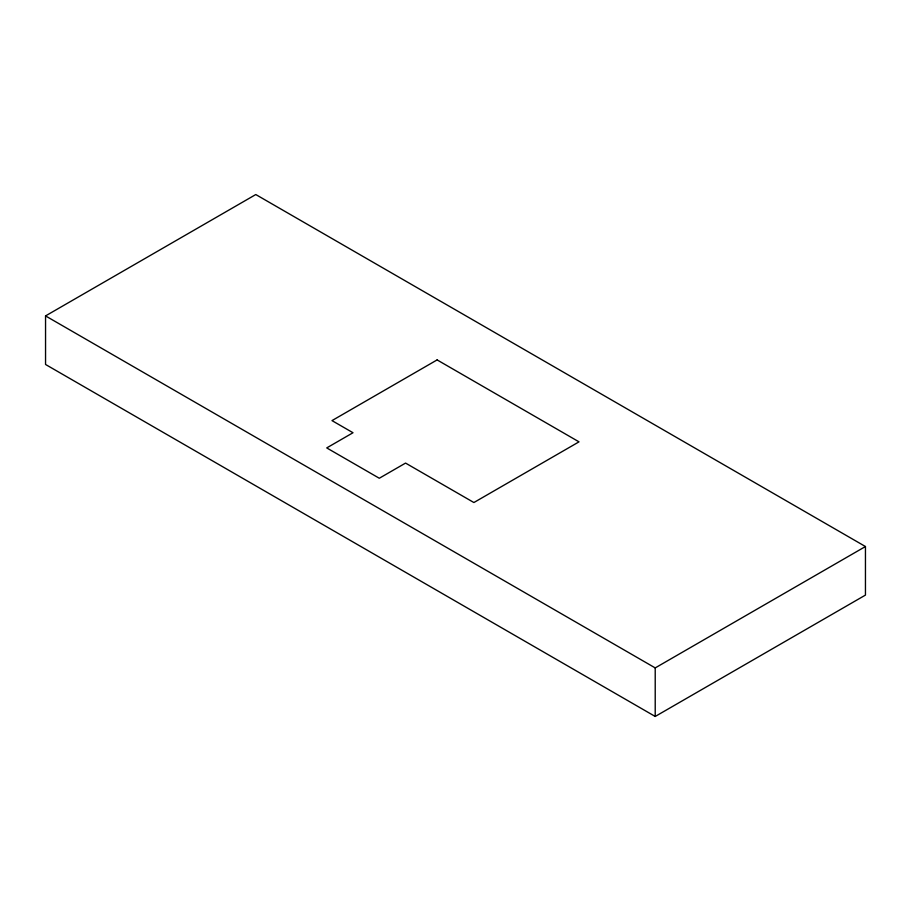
<?xml version="1.0" encoding="UTF-8"?>
<svg xmlns="http://www.w3.org/2000/svg" width="911" height="911" viewBox="0 0 911 911"><rect width="100%" height="100%" fill="white"/><g stroke="black" fill="none" stroke-linecap="round" stroke-linejoin="round"><path stroke-width="1.37" d="M45.55 315.912L255.786 194.544L865.45 546.532L865.45 595.088L655.214 716.456L45.55 364.468L45.55 315.912L655.214 667.911L865.45 546.532M655.214 667.911L655.214 716.456M437.109 359.913L331.991 420.609L353.012 432.736L326.73 447.916L379.295 478.252L405.566 463.084L473.891 502.53L579.009 441.846L437.109 359.913"/></g></svg>
